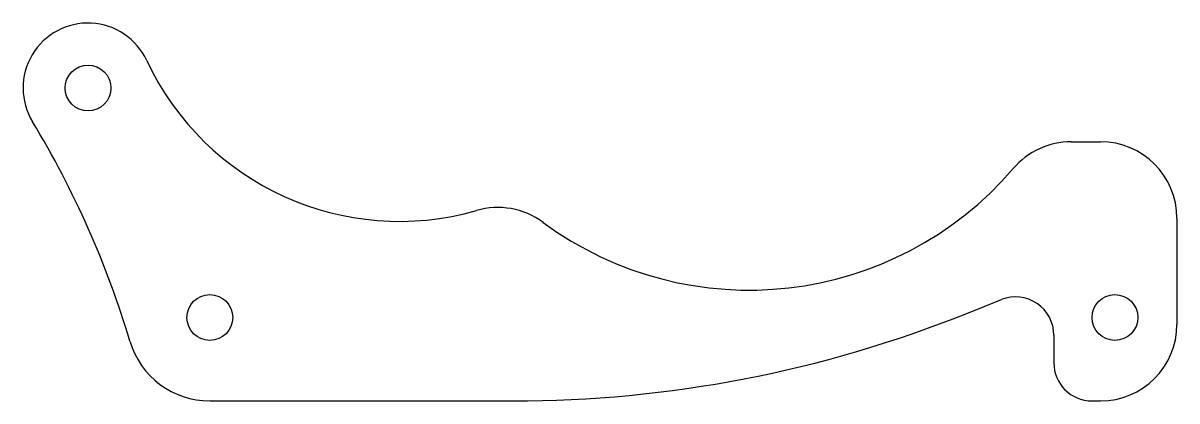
# Model space of a CAD drawing. Extents: x -24.6 to 50.9, y -30 to -5.3.
import ezdxf

# ---------------------------------------------------------------- set-up
doc = ezdxf.new("R2010")
doc.units = 0
doc.header["$MEASUREMENT"] = 0
doc.layers.add('VISIBLE', color=7, linetype='CONTINUOUS')

msp = doc.modelspace()

# ---------------------------------------------------------------- linework, layer by layer
at = {"layer": 'VISIBLE'}
for p, q in [((43.985, -13.041), (45.9, -13.041)), ((50.9, -18.041), (50.9, -25)), ((37.145, -24.278), (39.412, -23.371)), ((42.841, -25.693), (42.841, -27.5)), ((-12.409, -30), (7.434, -30)), ((45.341, -30), (45.9, -30))]:
    msp.add_line(p, q, dxfattribs=at)
for centre in [(-20.383, -9.527), (-12.409, -24.541), (46.841, -24.541)]:
    msp.add_circle(centre, 1.5, dxfattribs=at)
for centre, radius, start, end in [((-20.383, -9.527), 4.25, 25.05166, 211.29659), ((0, 0), 18.25, 205.05166, 286.07824), ((-76.37, -43.563), 61.27, 16.56249, 31.29659), ((43.985, -18.041), 5, 90, 139.44879), ((45.9, -18.041), 5, 0, 90), ((22.9, 0), 22.75, 233.61656, 319.44879), ((6.439, -22.341), 5, 53.61656, 106.07824), ((40.341, -25.693), 2.5, 0, 111.80141), ((7.434, 50), 80, 270, 291.80141), ((45.9, -25), 5, 270, 0), ((-12.409, -24.541), 5.459, 196.56249, 270), ((45.341, -27.5), 2.5, 180, 270)]:
    msp.add_arc(centre, radius, start, end, dxfattribs=at)

doc.saveas('drawing.dxf')
